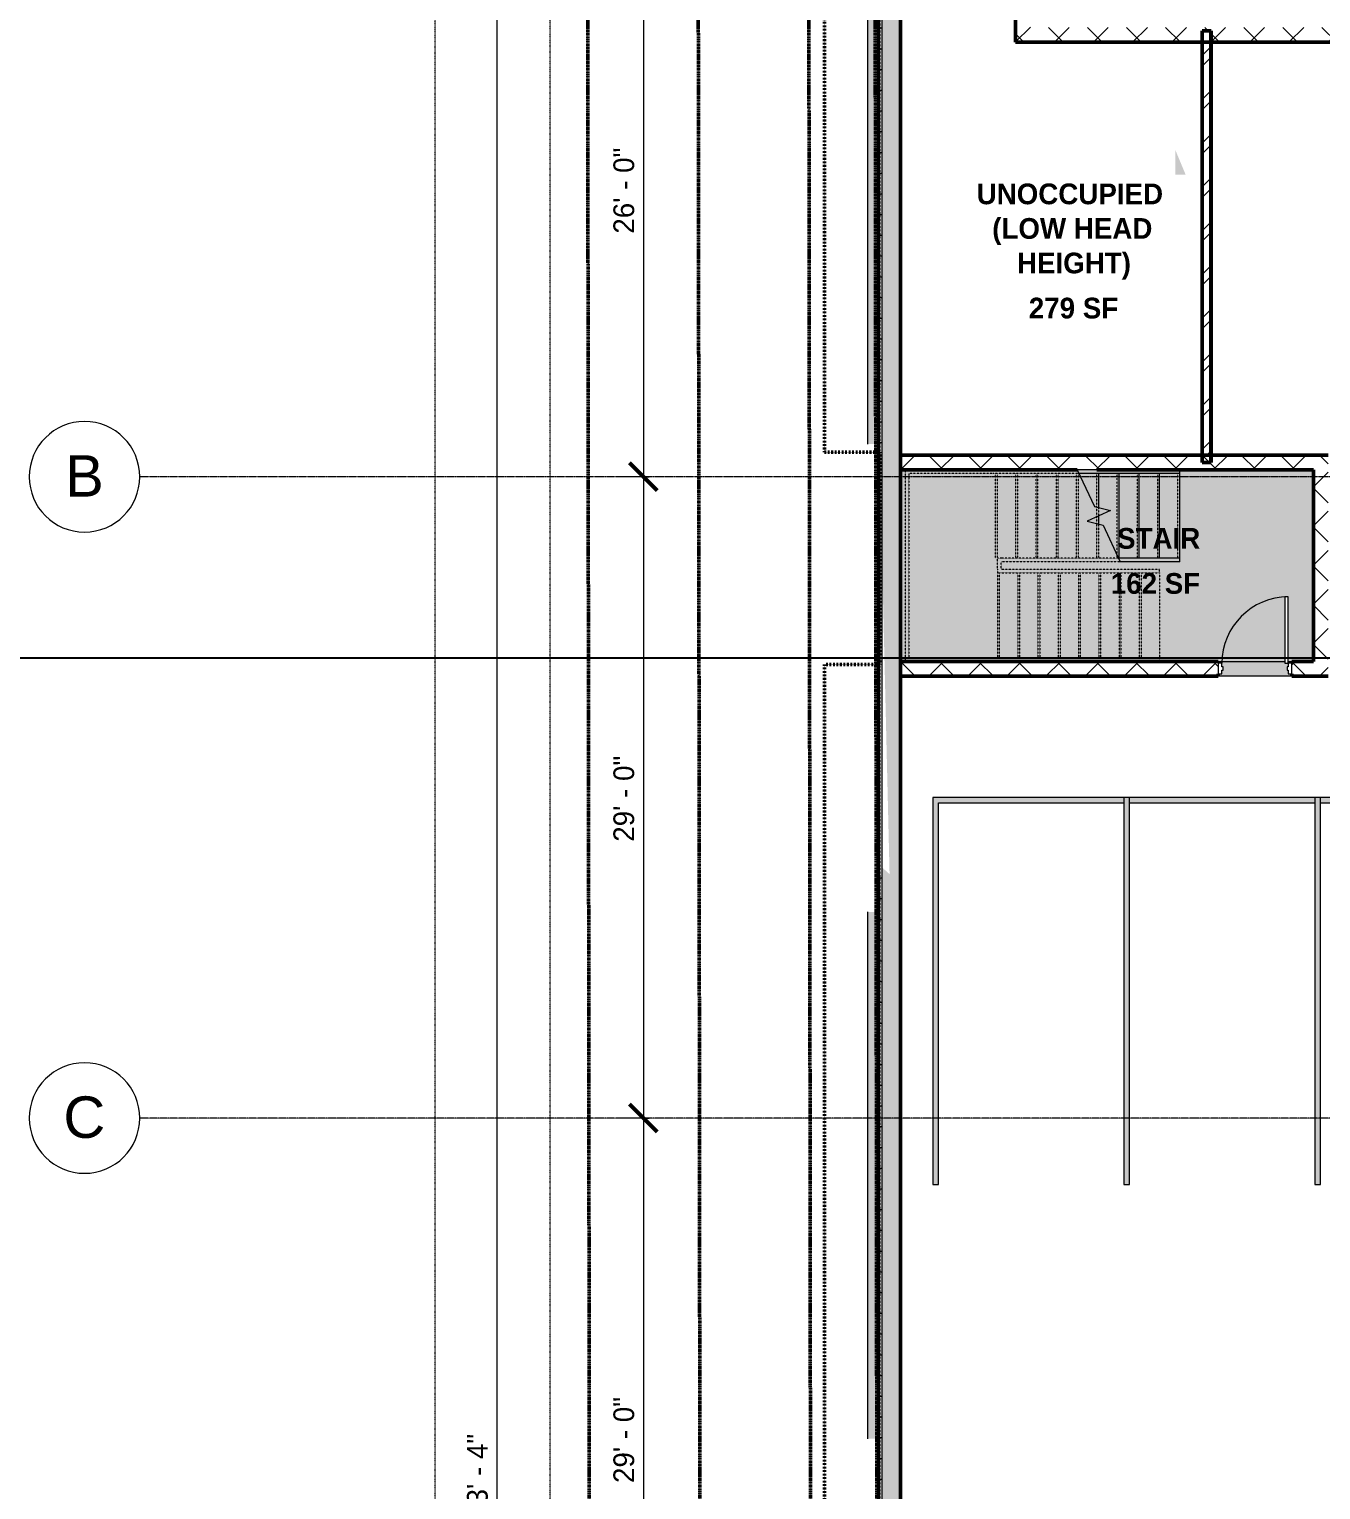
# Model space of a CAD drawing. Header units: metres. Extents: x -4294 to -464, y 9706 to 12475.
# Drawn here: x -4292 to -3591, y 10985 to 11778 of the extents above; entities that cross this region are included whole.
import ezdxf

# ---------------------------------------------------------------- set-up
doc = ezdxf.new("R2010")
doc.units = ezdxf.units.M
for name, pattern in [('Aligning Line 1_8_', [0.25, 0.125, -0.125]), ('Dash 1_16_', [0.125, 0.0625, -0.0625]), ('Double Dash 3_8_', [1, 0.375, -0.125, 0.125, -0.125, 0.125, -0.125]), ('Grid Line 1_2_', [0.875, 0.5, -0.125, 0.125, -0.125]), ('Overhead 1_16_', [0.101562, 0.0625, -0.039062])]:
    doc.linetypes.add(name, pattern=pattern)
for name, color, linetype, lineweight in [('0-1', 7, 'Continuous', 5), ('0-3', 7, 'Continuous', 9), ('0-4', 147, 'Aligning Line 1_8_', 9), ('0-5', 165, 'Continuous', 5), ('A-ANNO-DIMS', 211, 'Continuous', 9), ('A-ANNO-DIMS-120', 211, 'Continuous', 9), ('A-AREA-IDEN', 2, 'Continuous', 9), ('A-DOOR-1', 50, 'Continuous', 20), ('A-DOOR-2', 7, 'Continuous', 9), ('A-DOOR-FRAM-1', 50, 'Continuous', 20), ('A-FLOR-1', 10, 'Continuous', 13), ('A-GENM', 5, 'Continuous', 9), ('A-WALL', 113, 'Continuous', 13), ('A-WALL-3', 10, 'Continuous', 13), ('A-WALL-4', 254, 'Continuous', 5), ('A-WALL-5', 250, 'Continuous', 50), ('A-WALL-PATT-2', 53, 'Continuous', 9), ('A-WALL-PATT-3', 8, 'Continuous', 9), ('A-WALL-PATT-4', 252, 'Continuous', 9), ('A-WALL-PATT-5', 111, 'Continuous', 9), ('C-PROP-LINE-1', 250, 'Double Dash 3_8_', 50), ('C-PROP-LINE-2', 91, 'Dash 1_16_', 50), ('G-ANNO-SYMB', 111, 'Aligning Line 1_8_', 9), ('G-ANNO-SYMB-1', 147, 'Aligning Line 1_8_', 9), ('I-WALL-1', 2, 'Continuous', 50), ('S-FNDN-2', 9, 'Continuous', 13), ('S-FNDN-4', 250, 'Continuous', 50), ('S-FNDN-5', 10, 'Continuous', 13), ('S-GRID-1', 1, 'Grid Line 1_2_', 9), ('S-GRID-IDEN', 1, 'Continuous', 9), ('S-GRID-IDEN-1', 147, 'Continuous', 9), ('S-STRS-1', 8, 'Continuous', 9), ('S-STRS-2', 55, 'Continuous', 5), ('S-STRS-5', 7, 'Continuous', 9), ('S-STRS-6', 7, 'Overhead 1_16_', 9), ('S-STRS-MBND-3', 7, 'Overhead 1_16_', 9), ('S-STRS-MBND-4', 7, 'Continuous', 9)]:
    doc.layers.add(name, color=color, linetype=linetype, lineweight=lineweight)
doc.layers.add('A-AREA-PATT-1', color=7, linetype='Continuous', lineweight=9, transparency=1)
doc.styles.add('Arial', font='arial.ttf', dxfattribs={"height": 22.5})
doc.styles.add('Century Gothic', font='ufonts.com_century-gothic.ttf', dxfattribs={"height": 11.25})
doc.styles.add('Century Gothic_B', font='GOTHICB.TTF', dxfattribs={"height": 11.25})
doc.dimstyles.new('OD__1_8__Tol__', dxfattribs={"dimscale": 12, "dimtxt": 11.746893, "dimasz": 1.25, "dimexe": 0.9375, "dimexo": 0.625, "dimgap": 0.15625, "dimtad": 1, "dimdec": 3, "dimrnd": 0.125, "dimzin": 3, "dimdsep": 46, "dimlunit": 4, "dimtxsty": 'Century Gothic', "dimblk1": 'OBLIQUE', "dimblk2": 'OBLIQUE', "dimsah": 1, "dimcen": 0.09, "dimdle": 0.9375, "dimazin": 0, "dimtfac": 1, "dimtdec": 4, "dimtix": 1, "dimtmove": 0, "dimatfit": 3, "dimfxl": 1, "dimtvp": 1, "dimtfill": 1, "dimfrac": 2, "dimtolj": 1, "dimtzin": 0, "dimarcsym": 2})
pattern_1 = [(45, (0, 0), (-10.606602, 10.606602), []), (135, (0, 0), (-10.606602, -10.606602), [])]
pattern_2 = [(0, (0, 0), (38.4, 9.6), [1.584, -27.216, 1.584, -27.216, -153.6]), (0, (0, 0), (38.4, 9.6), [-57.6, 1.584, -56.016, 1.584, -27.216, -67.2]), (0, (0, 0), (38.4, 9.6), [-144, 1.584, -17.616, 1.584, -46.416]), (120, (14.4, 4.8), (-27.513844, 28.4553755), [1.584, -27.216, 1.584, -27.216, -153.6]), (120, (14.4, 4.8), (-27.513844, 28.4553755), [-57.6, 1.584, -56.016, 1.584, -27.216, -67.2]), (120, (14.4, 4.8), (-27.513844, 28.4553755), [-144, 1.584, -17.616, 1.584, -46.416]), (240, (19.2, 24), (-10.886156, -38.0553755), [1.584, -27.216, 1.584, -27.216, -153.6]), (240, (19.2, 24), (-10.886156, -38.0553755), [-57.6, 1.584, -56.016, 1.584, -27.216, -67.2]), (240, (19.2, 24), (-10.886156, -38.0553755), [-144, 1.584, -17.616, 1.584, -46.416])]

# ---------------------------------------------------------------- blocks, each defined once
blk = doc.blocks.new('CTR - 1st Phase - Unit Layouts_rvt-1-FLOOR PLAN - BASEMENT')
at = {"layer": 'G-ANNO-SYMB-1'}
blk.add_line((-4009.53, 9846.28), (-4009.53, 12240.75), dxfattribs=at)
blk = doc.blocks.new('Family - ___-1878357-FLOOR PLAN - BASEMENT')
at = {"layer": 'C-PROP-LINE-1'}
for p, q in [((-3989.61, 12268.69), (-3987.01, 9767.34)), ((-3929.52, 12184.69), (-3927.1, 9853.17)), ((-3869.45, 12124.69), (-3867.12, 9890.98))]:
    blk.add_line(p, q, dxfattribs=at)
blk = doc.blocks.new('Family - ___-1878392-FLOOR PLAN - BASEMENT')
at = {"layer": 'C-PROP-LINE-1'}
blk.add_line((-3833.41, 12088.69), (-3830.99, 9768.08), dxfattribs=at)
blk = doc.blocks.new('Grid - Grid Head - Circle-50561-FLOOR PLAN - BASEMENT')
at = {"layer": 'S-GRID-IDEN-1'}
for start, end in [(360, 180), (180, 360)]:
    blk.add_arc((0, 0), 0.25, start, end, dxfattribs=at)
blk = doc.blocks.new('CTR - 1st Phase - Shell_rvt-1-FLOOR PLAN - BASEMENT')
at = {"layer": 'A-WALL-PATT-2'}
h = blk.add_hatch(dxfattribs=at)
h.set_pattern_fill('FP_31', color=256, style=0, pattern_type=2)
h.set_pattern_definition([(0, (0, 0), (0, 11.25), []), (90, (0, 0), (-11.25, 7e-16), [])])
h.paths.add_polyline_path([(-3829.32, 10142.7), (-3829.32, 10182.91), (-3831.32, 10182.55), (-3831.32, 10143.11), (-3829.55, 10142.75)], flags=0)
h.paths.add_polyline_path([(-3829.32, 10185.03), (-3829.32, 10221.01), (-3831.32, 10220.98), (-3831.32, 10185.74), (-3829.59, 10185.13)], flags=0)
h.paths.add_polyline_path([(-3831.32, 10834.05), (-3829.32, 10834.38), (-3829.32, 10838.16), (-3831.32, 10837.75), (-3831.32, 10835.05)], flags=0)
h.paths.add_polyline_path([(-3829.32, 10957.03), (-3829.32, 11318.02), (-3831.32, 11317.25), (-3831.32, 11013.11), (-3831.22, 11013.11), (-3830.32, 10986.45)], flags=0)
h.paths.add_polyline_path([(-3829.32, 11487.72), (-3829.32, 11920.79), (-3831.32, 11919.52), (-3831.32, 11546.59), (-3830.72, 11546.59), (-3830.4, 11533.01)], flags=0)
h.paths.add_polyline_path([(-3829.32, 11926.1), (-3829.32, 11996.78), (-3831.32, 11996.3), (-3831.32, 11927.49), (-3830.73, 11927.07)], flags=0)
h.paths.add_polyline_path([(-3831.32, 12077.04), (-3829.32, 12077.61), (-3829.32, 12084.61), (-3831.32, 12085.31), (-3831.32, 12078.73)], flags=0)
at = {"layer": 'A-WALL-PATT-3'}
h = blk.add_hatch(dxfattribs=at)
h.set_pattern_fill('FP_1', color=256, style=0, pattern_type=2)
h.set_pattern_definition([(50, (0, 0), (34.4287, -3.01202), [3.6, -39.6]), (355, (0, 0), (-6.6596, 36.10481), [2.88, -31.68]), (100.451, (2.87, -0.25), (27.76876, 33.0931), [3.06, -33.655]), (46.184, (0, 9.6), (51.22752, -7.94535), [5.4, -59.4]), (96.636, (4.27, 8.94), (44.86319, 46.7577), [4.589, -50.482]), (351.184, (0, 9.6), (44.86417, 46.75745), [4.32, -47.52]), (21, (4.8, 7.2), (28.65176, -19.325734), [3.6, -39.6]), (326, (4.8, 7.2), (11.67934, 34.80662), [2.88, -31.68]), (71.451, (7.188, 5.59), (40.33096, 15.48132), [3.06, -33.655]), (37.5, (0, 0), (0.583112, 15.978979), [1.584, -29.712, 1.584, -30.576, -31.8]), (37.5, (0, 0), (0.583112, 15.978979), [-63.456, 1.584, -30.216]), (7.5, (0, 0), (12.62689, 18.932107), [1.584, -16.752, 1.584, -28.992, -12.12]), (7.5, (0, 0), (12.62689, 18.932107), [-48.912, 1.584, -10.536]), (327.5, (-10.704, 0), (25.622992, -1.082799), [1.584, -10.416, 1.584, -35.856, -49.68]), (327.5, (-10.704, 0), (25.622992, -1.082799), [-49.44, 1.584, -48.096]), (317.5, (-15.504, 0), (27.99243, 4.80496), [1.584, -14.016, 1.584, -23.28, -35.28]), (317.5, (-15.504, 0), (27.99243, 4.80496), [-40.464, 1.584, -33.696])])
h.paths.add_polyline_path([(-3829.32, 9891.19), (-3825.32, 9895.19), (-3819.32, 9895.19), (-3819.32, 12083.19), (-3825.32, 12083.19), (-3829.32, 12084.61), (-3829.32, 11487.72), (-3825.32, 11319.54), (-3829.32, 11323.15), (-3829.32, 10563), (-3825.32, 10564.9), (-3825.32, 10408.53), (-3829.32, 10410.13), (-3829.3, 10399.22), (-3825.32, 10399.84), (-3829.32, 10393.28), (-3829.32, 10140.61), (-3825.32, 10141.88), (-3825.32, 9896.12), (-3829.32, 9897.72), (-3829.32, 9895.19)], flags=0)
at = {"layer": 'S-FNDN-2'}
h = blk.add_hatch(color=256, dxfattribs=at)
h.paths.add_polyline_path([(-3837.32, 11013.11), (-3831.32, 11013.11), (-3831.32, 11299.01), (-3837.32, 11299.01), (-3837.32, 11034.79)], flags=0)
h.paths.add_polyline_path([(-3835.8, 11552.9), (-3831.32, 11552.9), (-3831.32, 11830.99), (-3837.32, 11830.99), (-3837.32, 11552.9)], flags=0)
at = {"layer": 'A-FLOR-1'}
for p, q in [((-3647, 11434.99), (-3610.75, 11434.99)), ((-3609, 11434.99), (-3607, 11434.99)), ((-3607, 11426.99), (-3647, 11426.99))]:
    blk.add_line(p, q, dxfattribs=at)
at = {"layer": 'A-WALL-3'}
blk.add_line((-3829.32, 9891.19), (-3829.32, 12087.19), dxfattribs=at)
at = {"layer": 'G-ANNO-SYMB-1'}
blk.add_line((-4071.96, 9706.24), (-4071.96, 12363.37), dxfattribs=at)
at = {"layer": 'S-FNDN-4'}
for p, q in [((-3831.32, 12089.19), (-3831.32, 9889.19)), ((-3819.32, 9901.19), (-3819.32, 12077.19))]:
    blk.add_line(p, q, dxfattribs=at)
at = {"layer": 'S-FNDN-5'}
for p, q in [((-3837.32, 11830.99), (-3837.32, 11552.9)), ((-3837.32, 11299.01), (-3837.32, 11013.11))]:
    blk.add_line(p, q, dxfattribs=at)
at = {"layer": 'S-GRID-1'}
for p, q in [((-464.45, 11535.19), (-4232.19, 11535.19)), ((-464.45, 11187.19), (-4232.19, 11187.19))]:
    blk.add_line(p, q, dxfattribs=at)
at = {"layer": '0-4'}
for name in ['Family - ___-1878357-FLOOR PLAN - BASEMENT', 'Family - ___-1878392-FLOOR PLAN - BASEMENT']:
    blk.add_blockref(name, (0, 0), dxfattribs=at)
at = {"layer": '0-5', "xscale": 120, "yscale": 120, "zscale": 120, "rotation": 89.9999999999999}
for p in [(-4262.19, 11535.19), (-4262.19, 11187.19)]:
    blk.add_blockref('Grid - Grid Head - Circle-50561-FLOOR PLAN - BASEMENT', p, dxfattribs=at)
at = {"layer": 'S-GRID-IDEN', "char_height": 22.5, "attachment_point": 1, "style": 'Arial'}
for s, insert, width in [('B', (-4272.7, 11546.92), 25.3762), ('C', (-4273.64, 11198.92), 27.6487)]:
    blk.add_mtext(s, dxfattribs=dict(at, insert=insert, width=width))
blk = doc.blocks.new('HOLLOW METAL - STAIR DOOR-2008640-FLOOR PLAN - BASEMENT')
at = {"layer": 'A-DOOR-1'}
for p, q in [((18, 39.25), (16.25, 39.25)), ((16.25, 39.25), (16.25, 3.25)), ((18, 3.25), (18, 39.25)), ((16.25, 3.25), (18, 3.25))]:
    blk.add_line(p, q, dxfattribs=at)
at = {"layer": 'A-DOOR-2'}
blk.add_arc((18, 3.25), 36, 90, 180, dxfattribs=at)
at = {"layer": 'A-DOOR-FRAM-1'}
for p, q in [((-18, 3.25), (-20, 3.25)), ((-20, 3.25), (-20, -2.5)), ((-18, 1.3125), (-18, 3.25)), ((-17.375, 1.3125), (-18, 1.3125)), ((-17.375, -0.5625), (-17.375, 1.3125)), ((18, 1.3125), (17.375, 1.3125)), ((17.375, 1.3125), (17.375, -0.5625)), ((18, 3.25), (18, 1.3125)), ((20, 3.25), (18, 3.25)), ((20, -2.5), (20, 3.25)), ((-20, -2.5), (-18, -2.5)), ((-18, -2.5), (-18, -0.5625)), ((-18, -0.5625), (-17.375, -0.5625)), ((17.375, -0.5625), (18, -0.5625)), ((18, -0.5625), (18, -2.5)), ((18, -2.5), (20, -2.5))]:
    blk.add_line(p, q, dxfattribs=at)
blk = doc.blocks.new('CTR - 1st Phase -Stairs _ Elevators_rvt-1-FLOOR PLAN - BASEMENT')
at = {"layer": 'A-AREA-PATT-1'}
blk.add_hatch(color=256, dxfattribs=at).paths.add_polyline_path([(-3595.32, 11434.99), (-3595.32, 11538.99), (-3667.81, 11538.99), (-3667.81, 11488.99), (-3700.15, 11488.99), (-3709.43, 11508.89), (-3718.18, 11511.02), (-3705.44, 11516.96), (-3714.19, 11519.09), (-3723.47, 11538.99), (-3819.32, 11538.99), (-3819.32, 11434.99), (-3610.75, 11434.99), (-3610.75, 11469.99), (-3609, 11469.99), (-3609, 11434.99), (-3599.91, 11434.99)], flags=0)
at = {"layer": 'A-WALL-4'}
h = blk.add_hatch(color=256, dxfattribs=at)
h.paths.add_polyline_path([(-3645, 11426.99), (-3607, 11426.99), (-3607, 11428.24), (-3609, 11428.24), (-3609, 11430.18), (-3609.62, 11430.18), (-3609.62, 11432.05), (-3609, 11432.05), (-3609, 11433.99), (-3610.75, 11433.99), (-3610.75, 11434.99), (-3647, 11434.99), (-3647, 11433.99), (-3645, 11433.99), (-3645, 11432.05), (-3644.37, 11432.05), (-3644.37, 11430.18), (-3645, 11430.18), (-3645, 11428.24), (-3647, 11428.24), (-3647, 11426.99)], flags=0)
h.paths.add_polyline_path([(-3609, 11433.99), (-3607, 11433.99), (-3607, 11434.99), (-3609, 11434.99)], flags=0)
at = {"layer": 'A-WALL-PATT-4'}
h = blk.add_hatch(dxfattribs=at)
h.set_pattern_fill('FP_32', color=256, style=0, pattern_type=2)
h.set_pattern_definition(pattern_1)
h.paths.add_polyline_path([(-3756.91, 11770.99), (-3748.91, 11770.99), (-3748.91, 11785.18), (-3756.91, 11785.18), (-3756.91, 11778.99)], flags=0)
h.paths.add_polyline_path([(-3750.16, 11825.18), (-3748.91, 11825.18), (-3748.91, 11834.99), (-3756.91, 11834.99), (-3756.91, 11825.18), (-3752.1, 11825.18)], flags=0)
h = blk.add_hatch(dxfattribs=at)
h.set_pattern_fill('FP_32', color=256, style=0, pattern_type=2)
h.set_pattern_definition(pattern_1)
h.paths.add_polyline_path([(-3437.3, 11770.99), (-3437.3, 11774.99), (-3356.44, 11774.99), (-3356.44, 11770.99), (-3204.37, 11770.99), (-3204.37, 11778.99), (-3748.91, 11778.99), (-3748.91, 11770.99), (-3449.76, 11770.99)], flags=0)
h = blk.add_hatch(dxfattribs=at)
h.set_pattern_fill('FP_32', color=256, style=0, pattern_type=2)
h.set_pattern_definition(pattern_1)
h.paths.add_polyline_path([(-3812.96, 11538.99), (-3595.32, 11538.99), (-3595.32, 11546.99), (-3819.32, 11546.99), (-3819.32, 11538.99), (-3813.32, 11538.99)], flags=0)
h = blk.add_hatch(dxfattribs=at)
h.set_pattern_fill('FP_32', color=256, style=0, pattern_type=2)
h.set_pattern_definition(pattern_1)
h.paths.add_polyline_path([(-3587.32, 11426.99), (-3587.32, 11546.99), (-3595.32, 11546.99), (-3595.32, 11426.99)], flags=0)
h = blk.add_hatch(dxfattribs=at)
h.set_pattern_fill('FP_32', color=256, style=0, pattern_type=2)
h.set_pattern_definition(pattern_1)
h.paths.add_polyline_path([(-3813.02, 11426.99), (-3647, 11426.99), (-3647, 11434.99), (-3819.32, 11434.99), (-3819.32, 11426.99), (-3813.32, 11426.99)], flags=0)
h.paths.add_polyline_path([(-3595.32, 11426.99), (-3595.32, 11434.99), (-3607, 11434.99), (-3607, 11426.99), (-3601.08, 11426.99)], flags=0)
at = {"layer": 'S-STRS-1'}
blk.add_hatch(color=256, dxfattribs=at).paths.add_polyline_path([(-3678.81, 11536.99), (-3667.81, 11536.99), (-3667.81, 11538.99), (-3723.47, 11538.99), (-3722.54, 11536.99), (-3689.81, 11536.99)], flags=0)
at = {"layer": 'S-STRS-2'}
h = blk.add_hatch(color=256, dxfattribs=at)
h.paths.add_polyline_path([(-3711.81, 11509.47), (-3711.81, 11513.99), (-3718.18, 11511.02)], flags=0)
h.paths.add_polyline_path([(-3711.81, 11518.51), (-3711.81, 11536.99), (-3722.54, 11536.99), (-3714.19, 11519.09)], flags=0)
for points in [[(-3700.81, 11490.99), (-3700.81, 11536.99), (-3711.81, 11536.99), (-3711.81, 11518.51), (-3705.44, 11516.96), (-3711.81, 11513.99), (-3711.81, 11509.47), (-3709.43, 11508.89), (-3701.09, 11490.99)], [(-3700.81, 11490.99), (-3689.81, 11490.99), (-3689.81, 11536.99), (-3700.81, 11536.99), (-3700.81, 11508.89)], [(-3678.81, 11490.99), (-3678.81, 11536.99), (-3689.81, 11536.99), (-3689.81, 11490.99)], [(-3667.81, 11490.99), (-3667.81, 11536.99), (-3678.81, 11536.99), (-3678.81, 11490.99), (-3670.28, 11490.99)], [(-3670.28, 11488.99), (-3667.81, 11488.99), (-3667.81, 11490.99), (-3701.09, 11490.99), (-3700.15, 11488.99), (-3678.81, 11488.99)]]:
    blk.add_hatch(color=256, dxfattribs=at).paths.add_polyline_path(points, flags=0)
at = {"layer": 'A-WALL-3'}
for p, q in [((-3647, 11434.99), (-3610.75, 11434.99)), ((-3609, 11434.99), (-3607, 11434.99)), ((-3607, 11426.99), (-3647, 11426.99))]:
    blk.add_line(p, q, dxfattribs=at)
at = {"layer": 'A-WALL-5'}
for p, q in [((-3756.91, 11785.18), (-3756.91, 11770.99)), ((-3756.91, 11770.99), (-3748.91, 11770.99)), ((-3748.91, 11770.99), (-3204.37, 11770.99)), ((-3595.32, 11546.99), (-3819.32, 11546.99)), ((-3819.32, 11546.99), (-3819.32, 11538.99)), ((-3587.32, 11546.99), (-3595.32, 11546.99)), ((-3819.32, 11538.99), (-3723.47, 11538.99)), ((-3712.92, 11538.99), (-3595.32, 11538.99)), ((-3595.32, 11538.99), (-3595.32, 11434.99)), ((-3647, 11434.99), (-3819.32, 11434.99)), ((-3819.32, 11434.99), (-3819.32, 11426.99)), ((-3647, 11433.99), (-3647, 11434.99)), ((-3595.32, 11434.99), (-3607, 11434.99)), ((-3607, 11434.99), (-3607, 11433.99)), ((-3819.32, 11426.99), (-3647, 11426.99)), ((-3647, 11426.99), (-3647, 11428.24)), ((-3607, 11428.24), (-3607, 11426.99)), ((-3607, 11426.99), (-3595.32, 11426.99)), ((-3595.32, 11426.99), (-3587.32, 11426.99))]:
    blk.add_line(p, q, dxfattribs=at)
at = {"layer": 'G-ANNO-SYMB-1'}
blk.add_line((-4071.96, 9706.24), (-4071.96, 12363.37), dxfattribs=at)
at = {"layer": 'S-STRS-5'}
for p, q in [((-3712.92, 11538.99), (-3723.47, 11538.99)), ((-3711.81, 11536.99), (-3722.54, 11536.99)), ((-3700.81, 11536.99), (-3711.81, 11536.99)), ((-3711.81, 11518.51), (-3711.81, 11536.99)), ((-3689.81, 11536.99), (-3700.81, 11536.99)), ((-3700.81, 11490.99), (-3700.81, 11536.99)), ((-3678.81, 11536.99), (-3689.81, 11536.99)), ((-3689.81, 11490.99), (-3689.81, 11536.99)), ((-3667.81, 11536.99), (-3678.81, 11536.99)), ((-3678.81, 11490.99), (-3678.81, 11536.99)), ((-3667.81, 11536.99), (-3667.81, 11538.99)), ((-3667.81, 11490.99), (-3667.81, 11536.99)), ((-3711.81, 11509.47), (-3711.81, 11513.99)), ((-3700.81, 11490.99), (-3701.09, 11490.99)), ((-3689.81, 11490.99), (-3700.81, 11490.99)), ((-3667.81, 11488.99), (-3700.15, 11488.99)), ((-3678.81, 11490.99), (-3689.81, 11490.99)), ((-3667.81, 11490.99), (-3678.81, 11490.99)), ((-3667.81, 11488.99), (-3667.81, 11490.99))]:
    blk.add_line(p, q, dxfattribs=at)
at = {"layer": 'S-STRS-6'}
for p, q in [((-3712.81, 11518.75), (-3712.81, 11536.99)), ((-3701.81, 11492.54), (-3701.81, 11536.99)), ((-3690.81, 11490.99), (-3690.81, 11536.99)), ((-3679.81, 11490.99), (-3679.81, 11536.99)), ((-3668.81, 11490.99), (-3668.81, 11536.99)), ((-3712.81, 11509.71), (-3712.81, 11513.52))]:
    blk.add_line(p, q, dxfattribs=at)
at = {"layer": 'S-STRS-MBND-3'}
for p, q in [((-3816.81, 11538.99), (-3816.81, 11434.99)), ((-3769.04, 11538.99), (-3816.81, 11538.99)), ((-3814.81, 11536.99), (-3814.81, 11436.99)), ((-3769.04, 11536.99), (-3814.81, 11536.99)), ((-3723.47, 11538.99), (-3769.04, 11538.99)), ((-3722.54, 11536.99), (-3769.04, 11536.99)), ((-3767.81, 11490.99), (-3767.81, 11536.99)), ((-3766.81, 11490.99), (-3766.81, 11536.99)), ((-3756.81, 11490.99), (-3756.81, 11536.99)), ((-3755.81, 11490.99), (-3755.81, 11536.99)), ((-3745.81, 11490.99), (-3745.81, 11536.99)), ((-3744.81, 11490.99), (-3744.81, 11536.99)), ((-3734.81, 11490.99), (-3734.81, 11536.99)), ((-3733.81, 11490.99), (-3733.81, 11536.99)), ((-3723.81, 11490.99), (-3723.81, 11536.99)), ((-3722.81, 11490.99), (-3722.81, 11536.99)), ((-3712.81, 11513.52), (-3712.81, 11518.75)), ((-3711.81, 11513.99), (-3711.81, 11518.51)), ((-3712.81, 11490.99), (-3712.81, 11509.71)), ((-3711.81, 11490.99), (-3711.81, 11509.47)), ((-3764.81, 11490.99), (-3766.81, 11490.99)), ((-3766.81, 11484.99), (-3766.81, 11490.99)), ((-3764.81, 11490.99), (-3766.81, 11490.99)), ((-3701.09, 11490.99), (-3764.81, 11490.99)), ((-3764.81, 11484.99), (-3764.81, 11488.99)), ((-3700.15, 11488.99), (-3764.81, 11488.99)), ((-3701.81, 11490.99), (-3701.81, 11492.54)), ((-3766.81, 11484.99), (-3766.81, 11482.99)), ((-3766.81, 11482.99), (-3678.81, 11482.99)), ((-3766.81, 11482.99), (-3766.81, 11436.99)), ((-3765.81, 11482.99), (-3765.81, 11436.99)), ((-3764.81, 11484.99), (-3678.81, 11484.99)), ((-3755.81, 11482.99), (-3755.81, 11436.99)), ((-3754.81, 11482.99), (-3754.81, 11436.99)), ((-3744.81, 11482.99), (-3744.81, 11436.99)), ((-3743.81, 11482.99), (-3743.81, 11436.99)), ((-3733.81, 11482.99), (-3733.81, 11436.99)), ((-3732.81, 11482.99), (-3732.81, 11436.99)), ((-3722.81, 11482.99), (-3722.81, 11436.99)), ((-3721.81, 11482.99), (-3721.81, 11436.99)), ((-3711.81, 11482.99), (-3711.81, 11436.99)), ((-3710.81, 11482.99), (-3710.81, 11436.99)), ((-3700.81, 11482.99), (-3700.81, 11436.99)), ((-3699.81, 11482.99), (-3699.81, 11436.99)), ((-3689.81, 11482.99), (-3689.81, 11436.99)), ((-3688.81, 11482.99), (-3688.81, 11436.99)), ((-3678.81, 11482.99), (-3678.81, 11484.99)), ((-3678.81, 11482.99), (-3678.81, 11436.99)), ((-3816.81, 11434.99), (-3775.59, 11434.99)), ((-3814.81, 11436.99), (-3775.59, 11436.99)), ((-3775.59, 11436.99), (-3678.81, 11436.99)), ((-3775.59, 11434.99), (-3678.81, 11434.99)), ((-3678.81, 11434.99), (-3678.81, 11436.99))]:
    blk.add_line(p, q, dxfattribs=at)
at = {"layer": 'S-STRS-MBND-4'}
for p, q in [((-3723.47, 11538.99), (-3714.19, 11519.09)), ((-3714.19, 11519.09), (-3705.44, 11516.96)), ((-3705.44, 11516.96), (-3718.18, 11511.02)), ((-3718.18, 11511.02), (-3709.43, 11508.89)), ((-3709.43, 11508.89), (-3700.15, 11488.99))]:
    blk.add_line(p, q, dxfattribs=at)
at = {"layer": '0-3'}
blk.add_blockref('HOLLOW METAL - STAIR DOOR-2008640-FLOOR PLAN - BASEMENT', (-3627, 11430.74), dxfattribs=at)
blk = doc.blocks.new('Parking_Stall_Multiple - STANDARD-2088756-FLOOR PLAN - BASEMENT')
at = {"layer": 'A-GENM'}
h = blk.add_hatch(color=256, dxfattribs=at)
h.paths.add_polyline_path([(210, -106.67), (106.5, -105.17), (3, -106.67)], flags=0)
h.paths.add_polyline_path([(0, -103.67), (0.08, -106.58), (0, -106.67), (3, -106.67), (1.5, -105.17)], flags=0)
h.paths.add_polyline_path([(210, -3), (210, 0), (182, 0), (182, -1.5), (166, -1.5), (166, 0), (0, 0), (0, -103.67), (3, -103.67), (3, -3)], flags=0)
h = blk.add_hatch(color=256, dxfattribs=at)
h.paths.add_polyline_path([(210, -210.34), (106.5, -208.84), (3, -210.34), (160.33, -210.34)], flags=0)
h.paths.add_polyline_path([(210, -103.67), (0, -103.67), (3, -106.67), (106.5, -105.17), (210, -106.67)], flags=0)
h.paths.add_polyline_path([(3, -210.34), (0, -207.34), (0.08, -210.25), (0, -210.34)], flags=0)
h.paths.add_polyline_path([(0, -106.67), (0.08, -106.58), (0, -103.67)], flags=0)
h.paths.add_polyline_path([(3, -106.67), (0, -106.67), (0, -207.34), (3, -207.34), (3, -182.46)], flags=0)
h = blk.add_hatch(color=256, dxfattribs=at)
h.paths.add_polyline_path([(3, -210.34), (106.5, -208.84), (210, -210.34), (210, -207.34), (0, -207.34)], flags=0)
h.paths.add_polyline_path([(0, -210.34), (0.08, -210.25), (0, -207.34)], flags=0)
h.paths.add_polyline_path([(210, -314), (210, -311), (3, -311), (3, -210.34), (0, -210.34), (0, -314), (160.33, -314)], flags=0)
for p, q in [((166, 0), (0, 0)), ((0, 0), (0, -106.67)), ((210, 0), (182, 0)), ((210, -3), (210, 0)), ((3, -103.67), (3, -3)), ((3, -3), (210, -3)), ((210, -103.67), (0, -103.67)), ((0, -103.67), (0, -210.34)), ((0, -106.67), (210, -106.67)), ((210, -103.67), (3, -103.67)), ((3, -207.34), (3, -106.67)), ((3, -106.67), (210, -106.67)), ((210, -106.67), (210, -103.67)), ((210, -106.67), (210, -103.67)), ((210, -207.34), (0, -207.34)), ((0, -207.34), (0, -314)), ((0, -210.34), (210, -210.34)), ((210, -207.34), (3, -207.34)), ((3, -311), (3, -210.34)), ((3, -210.34), (210, -210.34)), ((210, -210.34), (210, -207.34)), ((210, -210.34), (210, -207.34)), ((0, -314), (210, -314)), ((210, -311), (3, -311)), ((210, -314), (210, -311))]:
    blk.add_line(p, q, dxfattribs=at)
blk = doc.blocks.new('Family - ___-1870007-FLOOR PLAN - BASEMENT')
at = {"layer": 'C-PROP-LINE-2'}
for p, q in [((-3860.72, 11548.59), (-3860.72, 12118.59)), ((-3830.72, 11548.59), (-3860.72, 11548.59)), ((-3830.72, 11433.39), (-3830.72, 11548.59)), ((-3860.72, 11433.39), (-3830.72, 11433.39)), ((-3860.72, 9980.19), (-3860.72, 11433.39))]:
    blk.add_line(p, q, dxfattribs=at)
blk = doc.blocks.new('Family - ___-1870574-FLOOR PLAN - BASEMENT')
at = {"layer": 'C-PROP-LINE-2'}
blk.add_line((-3831.16, 10010.09), (-3831.16, 12088.59), dxfattribs=at)
blk = doc.blocks.new('DIMBLOCK13-FLOOR PLAN - BASEMENT')
at = {"layer": 'A-ANNO-DIMS-120', "lineweight": 50}
for p, q in [((-4038.36, 12089.19), (-4045.86, 12096.69)), ((-4038.36, 12089.19), (-4030.86, 12081.69)), ((-4038.36, 9889.19), (-4045.86, 9896.69)), ((-4038.36, 9889.19), (-4030.86, 9881.69))]:
    blk.add_line(p, q, dxfattribs=at)
at = {"layer": 'A-ANNO-DIMS-120'}
for p, q in [((-4038.36, 12100.44), (-4038.36, 9877.94)), ((-3826.82, 12089.19), (-4049.61, 12089.19)), ((-4038.36, 12089.19), (-3826.82, 12089.19)), ((-3826.82, 9889.19), (-4049.61, 9889.19)), ((-4038.36, 9889.19), (-3826.82, 9889.19))]:
    blk.add_line(p, q, dxfattribs=at)
at = {"layer": 'A-ANNO-DIMS-120', "color": 0, "insert": (-4054.65, 10960.75), "char_height": 11.25, "width": 68.2439, "attachment_point": 1, "rotation": 90, "line_spacing_factor": 0.984502, "style": 'Century Gothic', "bg_fill": 3, "box_fill_scale": 1.25, "bg_fill_color": 256, "bg_fill_true_color": 13158600, "bg_fill_transparency": 0}
blk.add_mtext('183\' - 4"', dxfattribs=at)
blk = doc.blocks.new('_Oblique')
at = {"color": 0, "linetype": 'ByBlock', "lineweight": -2}
blk.add_line((-0.5, -0.5), (0.5, 0.5), dxfattribs=at)
blk = doc.blocks.new('DIMBLOCK20-FLOOR PLAN - BASEMENT')
at = {"layer": 'A-ANNO-DIMS-120', "lineweight": 50}
for p, q in [((-3958.9, 11847.19), (-3966.4, 11854.69)), ((-3958.9, 11847.19), (-3951.4, 11839.69)), ((-3958.9, 11535.19), (-3966.4, 11542.69)), ((-3958.9, 11535.19), (-3951.4, 11527.69))]:
    blk.add_line(p, q, dxfattribs=at)
at = {"layer": 'A-ANNO-DIMS-120'}
for p, q in [((-3955.79, 11847.19), (-3970.15, 11847.19)), ((-3958.9, 11847.19), (-3958.9, 11535.19)), ((-3958.9, 11847.19), (-3955.79, 11847.19)), ((-3955.79, 11535.19), (-3970.15, 11535.19)), ((-3958.9, 11535.19), (-3955.79, 11535.19))]:
    blk.add_line(p, q, dxfattribs=at)
at = {"layer": 'A-ANNO-DIMS-120', "color": 0, "insert": (-3975.19, 11667.14), "char_height": 11.25, "width": 57.7276, "attachment_point": 1, "rotation": 90, "line_spacing_factor": 0.984502, "style": 'Century Gothic', "bg_fill": 3, "box_fill_scale": 1.25, "bg_fill_color": 256, "bg_fill_true_color": 13158600, "bg_fill_transparency": 0}
blk.add_mtext('26\' - 0"', dxfattribs=at)
blk = doc.blocks.new('DIMBLOCK21-FLOOR PLAN - BASEMENT')
at = {"layer": 'A-ANNO-DIMS-120', "lineweight": 50}
for p, q in [((-3958.9, 11535.19), (-3966.4, 11542.69)), ((-3958.9, 11535.19), (-3951.4, 11527.69)), ((-3958.9, 11187.19), (-3966.4, 11194.69)), ((-3958.9, 11187.19), (-3951.4, 11179.69))]:
    blk.add_line(p, q, dxfattribs=at)
at = {"layer": 'A-ANNO-DIMS-120'}
for p, q in [((-3955.79, 11535.19), (-3970.15, 11535.19)), ((-3958.9, 11535.19), (-3958.9, 11187.19)), ((-3958.9, 11535.19), (-3955.79, 11535.19)), ((-3955.79, 11187.19), (-3970.15, 11187.19)), ((-3958.9, 11187.19), (-3955.79, 11187.19))]:
    blk.add_line(p, q, dxfattribs=at)
at = {"layer": 'A-ANNO-DIMS-120', "color": 0, "insert": (-3975.19, 11337.14), "char_height": 11.25, "width": 57.7276, "attachment_point": 1, "rotation": 90, "line_spacing_factor": 0.984502, "style": 'Century Gothic', "bg_fill": 3, "box_fill_scale": 1.25, "bg_fill_color": 256, "bg_fill_true_color": 13158600, "bg_fill_transparency": 0}
blk.add_mtext('29\' - 0"', dxfattribs=at)
blk = doc.blocks.new('DIMBLOCK22-FLOOR PLAN - BASEMENT')
at = {"layer": 'A-ANNO-DIMS-120', "lineweight": 50}
for p, q in [((-3958.9, 11187.19), (-3966.4, 11194.69)), ((-3958.9, 11187.19), (-3951.4, 11179.69)), ((-3958.9, 10839.19), (-3966.4, 10846.69)), ((-3958.9, 10839.19), (-3951.4, 10831.69))]:
    blk.add_line(p, q, dxfattribs=at)
at = {"layer": 'A-ANNO-DIMS-120'}
for p, q in [((-3955.79, 11187.19), (-3970.15, 11187.19)), ((-3958.9, 11187.19), (-3958.9, 10839.19)), ((-3958.9, 11187.19), (-3955.79, 11187.19)), ((-3955.79, 10839.19), (-3970.15, 10839.19)), ((-3958.9, 10839.19), (-3955.79, 10839.19))]:
    blk.add_line(p, q, dxfattribs=at)
at = {"layer": 'A-ANNO-DIMS-120', "color": 0, "insert": (-3975.19, 10989.14), "char_height": 11.25, "width": 57.7276, "attachment_point": 1, "rotation": 90, "line_spacing_factor": 0.984502, "style": 'Century Gothic', "bg_fill": 3, "box_fill_scale": 1.25, "bg_fill_color": 256, "bg_fill_true_color": 13158600, "bg_fill_transparency": 0}
blk.add_mtext('29\' - 0"', dxfattribs=at)

msp = doc.modelspace()

# ---------------------------------------------------------------- hatches: boundary and pattern name
at = {"layer": 'A-AREA-PATT-1'}
h = msp.add_hatch(color=256, dxfattribs=at)
h.paths.add_polyline_path([(-3664.6258, 11699.0788), (-3670.2798, 11712.5933), (-3670.2798, 11699.0788)], flags=0)
h.paths.add_polyline_path([(-3766.0845, 11785.1769), (-3764.993, 11785.1769), (-3780.5376, 11798.2844), (-3780.5376, 11796.3542)], flags=0)
h.paths.add_polyline_path([(-3780.5376, 11798.2844), (-3780.5376, 11821.4269), (-3791.9112, 11821.4269), (-3791.9112, 11807.8748)], flags=0)
h.paths.add_polyline_path([(-3812.317, 11825.0812), (-3812.5109, 11826.9894), (-3813.3237, 11826.9894), (-3813.3237, 11825.9301), (-3813.2102, 11825.8344)], flags=0)
h.paths.add_polyline_path([(-3758.7237, 11825.1769), (-3756.9112, 11826.9894), (-3780.5376, 11826.9894), (-3780.5376, 11825.1769)], flags=0)
at = {"layer": 'A-WALL-PATT-5'}
h = msp.add_hatch(dxfattribs=at)
h.set_pattern_fill('FP_34', color=256, style=0, pattern_type=2)
h.set_pattern_definition(pattern_2)
h.paths.add_polyline_path([(-3655.146, 11546.9894), (-3655.146, 11770.9894), (-3655.771, 11770.9894), (-3655.771, 11546.9894)], flags=0)
h = msp.add_hatch(dxfattribs=at)
h.set_pattern_fill('FP_35', color=256, style=0, pattern_type=2)
h.set_pattern_definition([(45, (0, 0), (-11.879394, 11.879394), []), (45, (0, 18), (-11.879394, 11.879394), [])])
h.paths.add_polyline_path([(-3655.146, 11546.9894), (-3651.521, 11546.9894), (-3651.521, 11770.9894), (-3655.146, 11770.9894), (-3655.146, 11598.1079)], flags=0)
h = msp.add_hatch(dxfattribs=at)
h.set_pattern_fill('FP_34', color=256, style=0, pattern_type=2)
h.set_pattern_definition(pattern_2)
h.paths.add_polyline_path([(-3651.521, 11546.9894), (-3650.896, 11546.9894), (-3650.896, 11770.9894), (-3651.521, 11770.9894), (-3651.521, 11587.7751)], flags=0)

# ---------------------------------------------------------------- linework, layer by layer
at = {"layer": 'A-WALL'}
for p, q in [((-3655.146, 11542.9894), (-3655.146, 11777.1769)), ((-3651.521, 11542.9894), (-3651.521, 11777.1769))]:
    msp.add_line(p, q, dxfattribs=at)
at = {"layer": 'G-ANNO-SYMB'}
msp.add_line((-4071.9645, 9706.2403), (-4071.9645, 12363.3688), dxfattribs=at)
at = {"layer": 'I-WALL-1'}
for p, q in [((-3655.771, 11777.1769), (-3655.771, 11542.9894)), ((-3650.896, 11777.1769), (-3655.771, 11777.1769)), ((-3650.896, 11542.9894), (-3650.896, 11777.1769)), ((-3655.771, 11542.9894), (-3650.896, 11542.9894))]:
    msp.add_line(p, q, dxfattribs=at)

# ---------------------------------------------------------------- block references
at = {"layer": '0-1'}
for name in ['CTR - 1st Phase - Shell_rvt-1-FLOOR PLAN - BASEMENT', 'CTR - 1st Phase -Stairs _ Elevators_rvt-1-FLOOR PLAN - BASEMENT', 'CTR - 1st Phase - Unit Layouts_rvt-1-FLOOR PLAN - BASEMENT']:
    msp.add_blockref(name, (0, 0), dxfattribs=at)
at = {"layer": 'A-GENM', "rotation": 270.0000000000005}
msp.add_blockref('Parking_Stall_Multiple - STANDARD-2088756-FLOOR PLAN - BASEMENT', (-3487.8237, 11361.1894), dxfattribs=at)
at = {"layer": 'C-PROP-LINE-2'}
for name in ['Family - ___-1870007-FLOOR PLAN - BASEMENT', 'Family - ___-1870574-FLOOR PLAN - BASEMENT']:
    msp.add_blockref(name, (0, 0), dxfattribs=at)

# ---------------------------------------------------------------- texts
at = {"layer": 'A-AREA-IDEN', "char_height": 11.25, "attachment_point": 1, "style": 'Century Gothic_B'}
for s, insert, width in [('UNOCCUPIED', (-3778.051, 11694.3403), 126.12375), ('(LOW HEAD', (-3769.6135, 11675.5903), 106.05), ('HEIGHT)', (-3756.176, 11656.8403), 73.4775), ('279 SF', (-3749.7518, 11632.3709), 57.57), ('STAIR', (-3701.8604, 11507.3925), 49.2375), ('162 SF', (-3705.2856, 11482.9349), 57.57)]:
    msp.add_mtext(s, dxfattribs=dict(at, insert=insert, width=width))

# ---------------------------------------------------------------- next in the draw order: dimensions: what is measured, and where the dimension line sits
at = {"layer": 'A-ANNO-DIMS'}
dim = msp.add_linear_dim(base=(-4038.3569, 9889.1894), p1=(-3819.3237, 12089.1894), p2=(-3819.3237, 9889.1894), angle=90, dimstyle='OD__1_8__Tol__', override={"dimpost": '<>', "dimfxl": 2200}, dxfattribs=at)
dim.commit()
dim.dimension.update_dxf_attribs({"geometry": 'DIMBLOCK13-FLOOR PLAN - BASEMENT', "text_midpoint": (-4046.1399, 10989.1894)})

# ---------------------------------------------------------------- next in the draw order: dimensions: what is measured, and where the dimension line sits
dim = msp.add_linear_dim(base=(-3958.8968, 11535.1894), p1=(-3948.2902, 11847.1894), p2=(-3948.2902, 11535.1894), angle=90, dimstyle='OD__1_8__Tol__', override={"dimpost": '<>', "dimfxl": 312}, dxfattribs=at)
dim.commit()
dim.dimension.update_dxf_attribs({"geometry": 'DIMBLOCK20-FLOOR PLAN - BASEMENT', "text_midpoint": (-3966.6798, 11691.1894)})

# ---------------------------------------------------------------- next in the draw order: dimensions: what is measured, and where the dimension line sits
dim = msp.add_linear_dim(base=(-3958.8968, 11187.1894), p1=(-3948.2902, 11535.1894), p2=(-3948.2902, 11187.1894), angle=90, dimstyle='OD__1_8__Tol__', override={"dimpost": '<>', "dimfxl": 348}, dxfattribs=at)
dim.commit()
dim.dimension.update_dxf_attribs({"geometry": 'DIMBLOCK21-FLOOR PLAN - BASEMENT', "text_midpoint": (-3966.6798, 11361.1894)})

# ---------------------------------------------------------------- next in the draw order: linework, layer by layer
msp.add_xline((-3583.3077, 11436.9894), (1, 0))

# ---------------------------------------------------------------- next in the draw order: dimensions: what is measured, and where the dimension line sits
dim = msp.add_linear_dim(base=(-3958.8968, 10839.1894), p1=(-3948.2902, 11187.1894), p2=(-3948.2902, 10839.1894), angle=90, dimstyle='OD__1_8__Tol__', override={"dimpost": '<>', "dimfxl": 348}, dxfattribs=at)
dim.commit()
dim.dimension.update_dxf_attribs({"geometry": 'DIMBLOCK22-FLOOR PLAN - BASEMENT', "text_midpoint": (-3966.6798, 11013.1894)})

doc.saveas('drawing.dxf')
